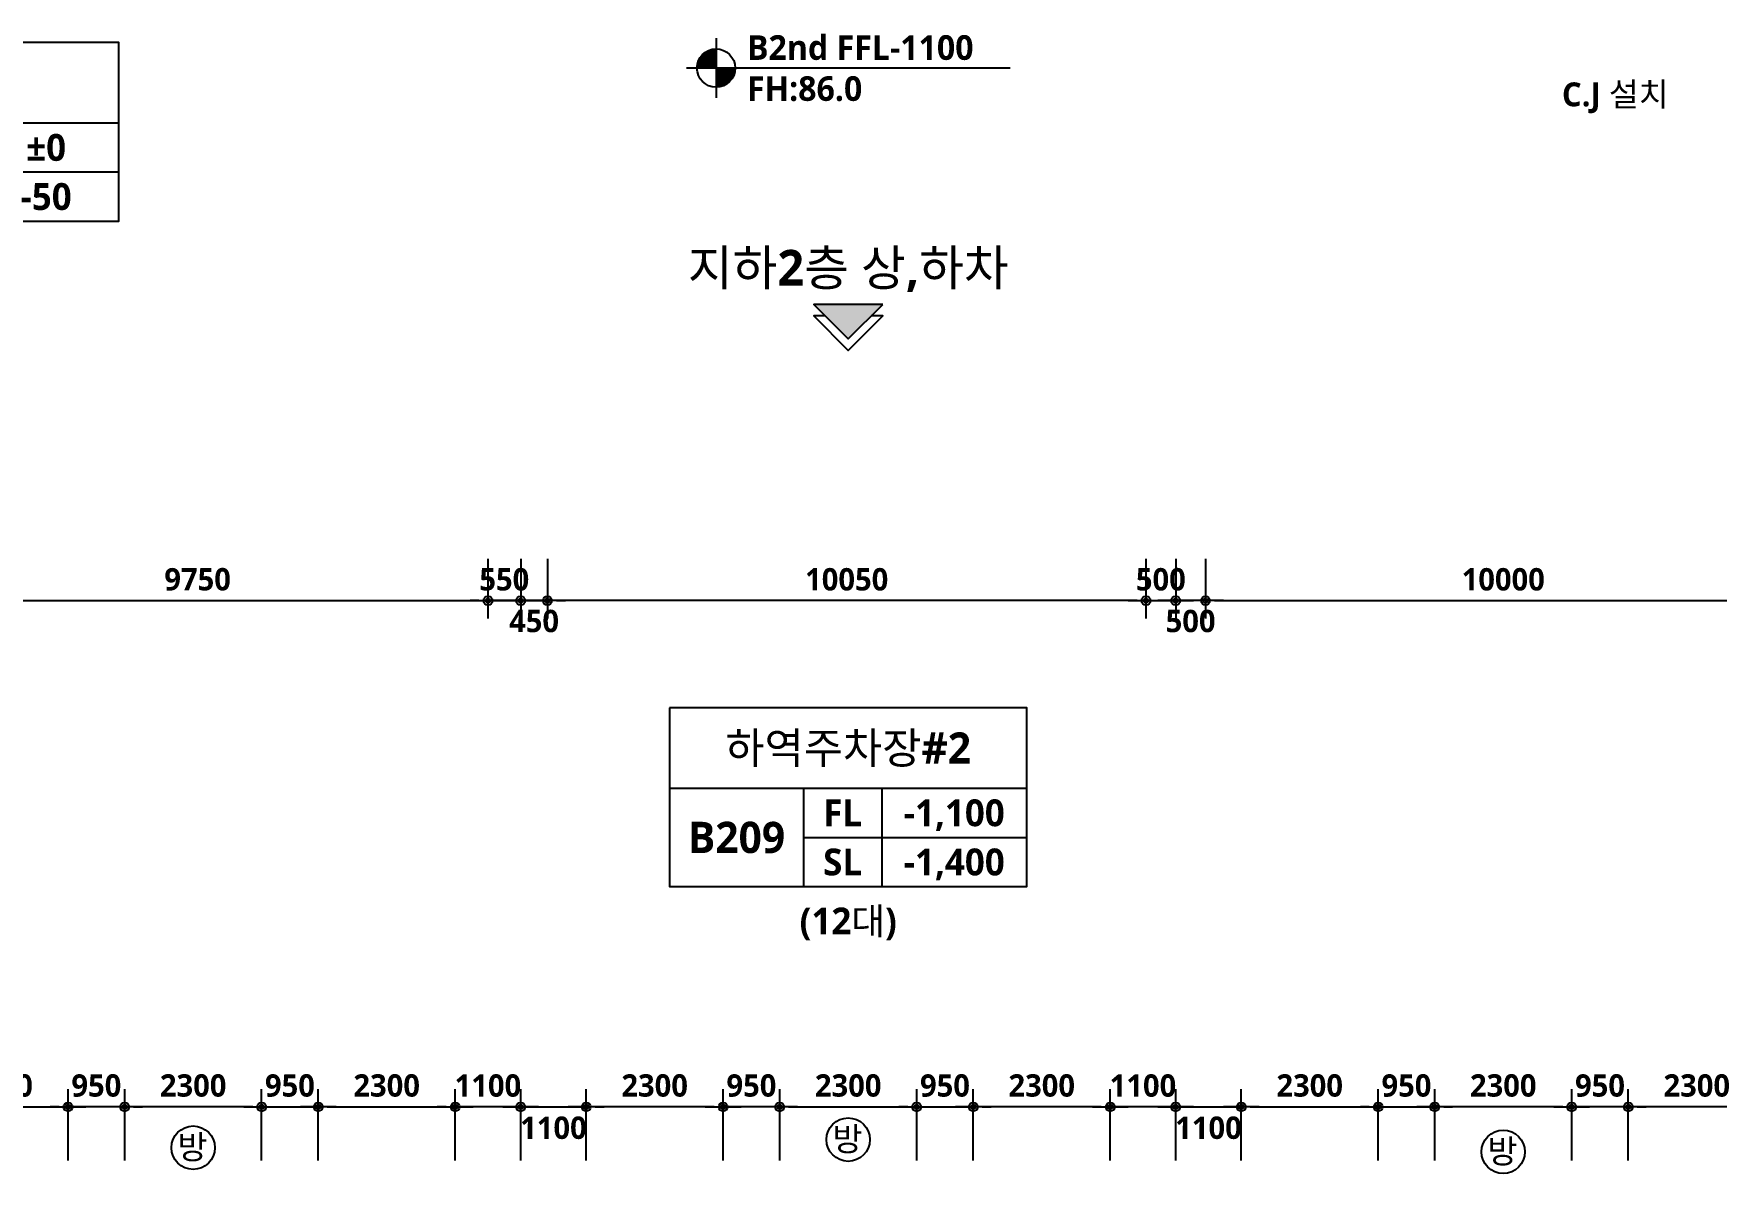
# Model space of a CAD drawing. Header units: millimetres. Extents: x -63924 to 190228206, y 0 to 456875599.
# Drawn here: x 109451 to 137708, y 73050 to 92271 of the extents above; entities that cross this region are included whole.
import ezdxf
from ezdxf.enums import TextEntityAlignment as Align

# ---------------------------------------------------------------- set-up
doc = ezdxf.new("R2010")
doc.units = ezdxf.units.MM
doc.header["$LTSCALE"] = 150
doc.header["$MEASUREMENT"] = 0
doc.header["$PDSIZE"] = -10
doc.layers.get('0').update_dxf_attribs({"linetype": 'CONTINUOUS'})
doc.layers.get('Defpoints').update_dxf_attribs({"color": 153, "linetype": 'CONTINUOUS'})
for name, color, linetype in [('A-ANNO-DIM', 4, 'CONTINUOUS'), ('A-ANNO-ENT', 1, 'CONTINUOUS'), ('A-ANNO-GRA1', 7, 'CONTINUOUS'), ('A-ANNO-LEAD', 4, 'CONTINUOUS'), ('A-ANNO-PONT', 7, 'CONTINUOUS'), ('A-ANNO-SYMB', 7, 'CONTINUOUS'), ('A-ANNO-TEXT1', 7, 'CONTINUOUS'), ('A-ANNO-TEXT2', 3, 'CONTINUOUS'), ('A-ANNO-TITL', 7, 'CONTINUOUS')]:
    doc.layers.add(name, color=color, linetype=linetype)
doc.styles.add('2020음성 1차', font='')
doc.styles.add('SH_나눔', font='')
doc.styles.add('SH_대대리576', font='')
doc.styles.add('SH_진천_나눔', font='')
doc.styles.get('2020음성 1차').set_extended_font_data('NanumGothic', bold=True)
doc.styles.get('SH_나눔').set_extended_font_data('NanumGothic', bold=True)
doc.styles.get('SH_대대리576').set_extended_font_data('NanumGothic', bold=True)
doc.styles.get('SH_진천_나눔').set_extended_font_data('NanumGothic', bold=True)
doc.dimstyles.new('SHP300내부', dxfattribs={"dimscale": 150, "dimtxt": 2.5, "dimasz": 1, "dimexe": 2, "dimexo": 2, "dimgap": 1, "dimtad": 1, "dimdec": 0, "dimzin": 0, "dimdsep": 46, "dimtxsty": 'SH_대대리576', "dimblk": 'DIMDOT', "dimcen": 0.09, "dimclrd": 256, "dimclre": 256, "dimclrt": 3, "dimadec": 0, "dimazin": 1, "dimtfac": 1, "dimtdec": 0, "dimtix": 1, "dimtmove": 2, "dimatfit": 0, "dimldrblk": 'DIMDOT', "dimfxl": 1, "dimtolj": 1, "dimtzin": 0, "dimlwd": -1, "dimlwe": -1, "dimarcsym": 0})

# ---------------------------------------------------------------- blocks, each defined once
blk = doc.blocks.new('DIMDOT')
at = {"color": 0}
blk.add_line((-2, 0), (2, 0), dxfattribs=at)
for radius in [0.5, 0.25]:
    blk.add_circle((0, 0), radius, dxfattribs=at)
blk = doc.blocks.new('*D174')
at = {"layer": 'A-ANNO-DIM', "transparency": 16777216}
for p, q in [((116530, 73350), (116530, 74550)), ((117630, 73350), (117630, 74550)), ((116380, 74250), (116230, 74250)), ((117630, 74250), (116530, 74250)), ((117780, 74250), (117930, 74250))]:
    blk.add_line(p, q, dxfattribs=at)
at = {"layer": 'Defpoints', "color": 0, "transparency": 16777216}
for p in [(116530, 74250), (116530, 73050), (117630, 73050)]:
    blk.add_point(p, dxfattribs=at)
at = {"layer": 'A-ANNO-DIM', "linetype": 'ByBlock', "transparency": 16777216, "xscale": 150, "yscale": 150, "zscale": 150}
blk.add_blockref('DIMDOT', (116530, 74250), dxfattribs=at)
at = {"layer": 'A-ANNO-DIM', "linetype": 'ByBlock', "transparency": 16777216, "xscale": 150, "yscale": 150, "zscale": 150, "rotation": 180}
blk.add_blockref('DIMDOT', (117630, 74250), dxfattribs=at)
at = {"layer": 'A-ANNO-DIM', "color": 3, "transparency": 16777216, "insert": (117080, 74606), "char_height": 375, "attachment_point": 5, "style": 'SH_대대리576'}
blk.add_mtext('\\A1;1100', dxfattribs=at)
blk = doc.blocks.new('*D175')
at = {"layer": 'A-ANNO-DIM', "transparency": 16777216}
for p, q in [((117630, 73350), (117630, 74550)), ((118730, 73350), (118730, 74550)), ((117480, 74250), (117330, 74250)), ((117630, 74250), (118730, 74250)), ((118880, 74250), (119030, 74250))]:
    blk.add_line(p, q, dxfattribs=at)
at = {"layer": 'Defpoints', "color": 0, "transparency": 16777216}
for p in [(118730, 74250), (117630, 73050), (118730, 73050)]:
    blk.add_point(p, dxfattribs=at)
at = {"layer": 'A-ANNO-DIM', "linetype": 'ByBlock', "transparency": 16777216, "xscale": 150, "yscale": 150, "zscale": 150}
blk.add_blockref('DIMDOT', (117630, 74250), dxfattribs=at)
at = {"layer": 'A-ANNO-DIM', "linetype": 'ByBlock', "transparency": 16777216, "xscale": 150, "yscale": 150, "zscale": 150, "rotation": 180}
blk.add_blockref('DIMDOT', (118730, 74250), dxfattribs=at)
at = {"layer": 'A-ANNO-DIM', "color": 3, "transparency": 16777216, "insert": (118180, 73897), "char_height": 375, "attachment_point": 5, "style": 'SH_대대리576'}
blk.add_mtext('\\A1;1100', dxfattribs=at)
blk = doc.blocks.new('*D176')
at = {"layer": 'A-ANNO-DIM', "transparency": 16777216}
for p, q in [((118730, 73350), (118730, 74550)), ((121030, 73350), (121030, 74550)), ((120880, 74250), (118880, 74250))]:
    blk.add_line(p, q, dxfattribs=at)
at = {"layer": 'Defpoints', "color": 0, "transparency": 16777216}
for p in [(118730, 74250), (118730, 73050), (121030, 73050)]:
    blk.add_point(p, dxfattribs=at)
at = {"layer": 'A-ANNO-DIM', "linetype": 'ByBlock', "transparency": 16777216, "xscale": 150, "yscale": 150, "zscale": 150, "rotation": 180}
blk.add_blockref('DIMDOT', (118730, 74250), dxfattribs=at)
at = {"layer": 'A-ANNO-DIM', "linetype": 'ByBlock', "transparency": 16777216, "xscale": 150, "yscale": 150, "zscale": 150}
blk.add_blockref('DIMDOT', (121030, 74250), dxfattribs=at)
at = {"layer": 'A-ANNO-DIM', "color": 3, "transparency": 16777216, "insert": (119880, 74607), "char_height": 375, "attachment_point": 5, "style": 'SH_대대리576'}
blk.add_mtext('\\A1;2300', dxfattribs=at)
blk = doc.blocks.new('*D177')
at = {"layer": 'A-ANNO-DIM', "transparency": 16777216}
for p, q in [((121030, 73350), (121030, 74550)), ((121980, 73350), (121980, 74550)), ((120880, 74250), (120730, 74250)), ((121980, 74250), (121030, 74250)), ((122130, 74250), (122280, 74250))]:
    blk.add_line(p, q, dxfattribs=at)
at = {"layer": 'Defpoints', "color": 0, "transparency": 16777216}
for p in [(121030, 74250), (121030, 73050), (121980, 73050)]:
    blk.add_point(p, dxfattribs=at)
at = {"layer": 'A-ANNO-DIM', "linetype": 'ByBlock', "transparency": 16777216, "xscale": 150, "yscale": 150, "zscale": 150}
blk.add_blockref('DIMDOT', (121030, 74250), dxfattribs=at)
at = {"layer": 'A-ANNO-DIM', "linetype": 'ByBlock', "transparency": 16777216, "xscale": 150, "yscale": 150, "zscale": 150, "rotation": 180}
blk.add_blockref('DIMDOT', (121980, 74250), dxfattribs=at)
at = {"layer": 'A-ANNO-DIM', "color": 3, "transparency": 16777216, "insert": (121505, 74607), "char_height": 375, "attachment_point": 5, "style": 'SH_대대리576'}
blk.add_mtext('\\A1;950', dxfattribs=at)
blk = doc.blocks.new('*D178')
at = {"layer": 'A-ANNO-DIM', "transparency": 16777216}
for p, q in [((121980, 73350), (121980, 74550)), ((124280, 73350), (124280, 74550)), ((122130, 74250), (124130, 74250))]:
    blk.add_line(p, q, dxfattribs=at)
at = {"layer": 'Defpoints', "color": 0, "transparency": 16777216}
for p in [(124280, 74250), (121980, 73050), (124280, 73050)]:
    blk.add_point(p, dxfattribs=at)
at = {"layer": 'A-ANNO-DIM', "linetype": 'ByBlock', "transparency": 16777216, "xscale": 150, "yscale": 150, "zscale": 150, "rotation": 180}
blk.add_blockref('DIMDOT', (121980, 74250), dxfattribs=at)
at = {"layer": 'A-ANNO-DIM', "linetype": 'ByBlock', "transparency": 16777216, "xscale": 150, "yscale": 150, "zscale": 150}
blk.add_blockref('DIMDOT', (124280, 74250), dxfattribs=at)
at = {"layer": 'A-ANNO-DIM', "color": 3, "transparency": 16777216, "insert": (123130, 74607), "char_height": 375, "attachment_point": 5, "style": 'SH_대대리576'}
blk.add_mtext('\\A1;2300', dxfattribs=at)
blk = doc.blocks.new('*D179')
at = {"layer": 'A-ANNO-DIM', "transparency": 16777216}
for p, q in [((124280, 73350), (124280, 74550)), ((125230, 73350), (125230, 74550)), ((124130, 74250), (123980, 74250)), ((124280, 74250), (125230, 74250)), ((125380, 74250), (125530, 74250))]:
    blk.add_line(p, q, dxfattribs=at)
at = {"layer": 'Defpoints', "color": 0, "transparency": 16777216}
for p in [(125230, 74250), (124280, 73050), (125230, 73050)]:
    blk.add_point(p, dxfattribs=at)
at = {"layer": 'A-ANNO-DIM', "linetype": 'ByBlock', "transparency": 16777216, "xscale": 150, "yscale": 150, "zscale": 150}
blk.add_blockref('DIMDOT', (124280, 74250), dxfattribs=at)
at = {"layer": 'A-ANNO-DIM', "linetype": 'ByBlock', "transparency": 16777216, "xscale": 150, "yscale": 150, "zscale": 150, "rotation": 180}
blk.add_blockref('DIMDOT', (125230, 74250), dxfattribs=at)
at = {"layer": 'A-ANNO-DIM', "color": 3, "transparency": 16777216, "insert": (124755, 74607), "char_height": 375, "attachment_point": 5, "style": 'SH_대대리576'}
blk.add_mtext('\\A1;950', dxfattribs=at)
blk = doc.blocks.new('*D180')
at = {"layer": 'A-ANNO-DIM', "transparency": 16777216}
for p, q in [((125230, 73350), (125230, 74550)), ((127530, 73350), (127530, 74550)), ((127380, 74250), (125380, 74250))]:
    blk.add_line(p, q, dxfattribs=at)
at = {"layer": 'Defpoints', "color": 0, "transparency": 16777216}
for p in [(125230, 74250), (125230, 73050), (127530, 73050)]:
    blk.add_point(p, dxfattribs=at)
at = {"layer": 'A-ANNO-DIM', "linetype": 'ByBlock', "transparency": 16777216, "xscale": 150, "yscale": 150, "zscale": 150, "rotation": 180}
blk.add_blockref('DIMDOT', (125230, 74250), dxfattribs=at)
at = {"layer": 'A-ANNO-DIM', "linetype": 'ByBlock', "transparency": 16777216, "xscale": 150, "yscale": 150, "zscale": 150}
blk.add_blockref('DIMDOT', (127530, 74250), dxfattribs=at)
at = {"layer": 'A-ANNO-DIM', "color": 3, "transparency": 16777216, "insert": (126380, 74607), "char_height": 375, "attachment_point": 5, "style": 'SH_대대리576'}
blk.add_mtext('\\A1;2300', dxfattribs=at)
blk = doc.blocks.new('*D181')
at = {"layer": 'A-ANNO-DIM', "transparency": 16777216}
for p, q in [((127530, 73350), (127530, 74550)), ((128630, 73350), (128630, 74550)), ((127380, 74250), (127230, 74250)), ((128630, 74250), (127530, 74250)), ((128780, 74250), (128930, 74250))]:
    blk.add_line(p, q, dxfattribs=at)
at = {"layer": 'Defpoints', "color": 0, "transparency": 16777216}
for p in [(127530, 74250), (127530, 73050), (128630, 73050)]:
    blk.add_point(p, dxfattribs=at)
at = {"layer": 'A-ANNO-DIM', "linetype": 'ByBlock', "transparency": 16777216, "xscale": 150, "yscale": 150, "zscale": 150}
blk.add_blockref('DIMDOT', (127530, 74250), dxfattribs=at)
at = {"layer": 'A-ANNO-DIM', "linetype": 'ByBlock', "transparency": 16777216, "xscale": 150, "yscale": 150, "zscale": 150, "rotation": 180}
blk.add_blockref('DIMDOT', (128630, 74250), dxfattribs=at)
at = {"layer": 'A-ANNO-DIM', "color": 3, "transparency": 16777216, "insert": (128080, 74606), "char_height": 375, "attachment_point": 5, "style": 'SH_대대리576'}
blk.add_mtext('\\A1;1100', dxfattribs=at)
blk = doc.blocks.new('*D182')
at = {"layer": 'A-ANNO-DIM', "transparency": 16777216}
for p, q in [((128630, 73350), (128630, 74550)), ((129730, 73350), (129730, 74550)), ((128480, 74250), (128330, 74250)), ((128630, 74250), (129730, 74250)), ((129880, 74250), (130030, 74250))]:
    blk.add_line(p, q, dxfattribs=at)
at = {"layer": 'Defpoints', "color": 0, "transparency": 16777216}
for p in [(129730, 74250), (128630, 73050), (129730, 73050)]:
    blk.add_point(p, dxfattribs=at)
at = {"layer": 'A-ANNO-DIM', "linetype": 'ByBlock', "transparency": 16777216, "xscale": 150, "yscale": 150, "zscale": 150}
blk.add_blockref('DIMDOT', (128630, 74250), dxfattribs=at)
at = {"layer": 'A-ANNO-DIM', "linetype": 'ByBlock', "transparency": 16777216, "xscale": 150, "yscale": 150, "zscale": 150, "rotation": 180}
blk.add_blockref('DIMDOT', (129730, 74250), dxfattribs=at)
at = {"layer": 'A-ANNO-DIM', "color": 3, "transparency": 16777216, "insert": (129180, 73897), "char_height": 375, "attachment_point": 5, "style": 'SH_대대리576'}
blk.add_mtext('\\A1;1100', dxfattribs=at)
blk = doc.blocks.new('*D183')
at = {"layer": 'A-ANNO-DIM', "transparency": 16777216}
for p, q in [((129730, 73350), (129730, 74550)), ((132030, 73350), (132030, 74550)), ((129880, 74250), (131880, 74250))]:
    blk.add_line(p, q, dxfattribs=at)
at = {"layer": 'Defpoints', "color": 0, "transparency": 16777216}
for p in [(132030, 74250), (129730, 73050), (132030, 73050)]:
    blk.add_point(p, dxfattribs=at)
at = {"layer": 'A-ANNO-DIM', "linetype": 'ByBlock', "transparency": 16777216, "xscale": 150, "yscale": 150, "zscale": 150, "rotation": 180}
blk.add_blockref('DIMDOT', (129730, 74250), dxfattribs=at)
at = {"layer": 'A-ANNO-DIM', "linetype": 'ByBlock', "transparency": 16777216, "xscale": 150, "yscale": 150, "zscale": 150}
blk.add_blockref('DIMDOT', (132030, 74250), dxfattribs=at)
at = {"layer": 'A-ANNO-DIM', "color": 3, "transparency": 16777216, "insert": (130880, 74607), "char_height": 375, "attachment_point": 5, "style": 'SH_대대리576'}
blk.add_mtext('\\A1;2300', dxfattribs=at)
blk = doc.blocks.new('*D184')
at = {"layer": 'A-ANNO-DIM', "transparency": 16777216}
for p, q in [((114230, 73350), (114230, 74550)), ((116530, 73350), (116530, 74550)), ((114380, 74250), (116380, 74250))]:
    blk.add_line(p, q, dxfattribs=at)
at = {"layer": 'Defpoints', "color": 0, "transparency": 16777216}
for p in [(116530, 74250), (114230, 73050), (116530, 73050)]:
    blk.add_point(p, dxfattribs=at)
at = {"layer": 'A-ANNO-DIM', "linetype": 'ByBlock', "transparency": 16777216, "xscale": 150, "yscale": 150, "zscale": 150, "rotation": 180}
blk.add_blockref('DIMDOT', (114230, 74250), dxfattribs=at)
at = {"layer": 'A-ANNO-DIM', "linetype": 'ByBlock', "transparency": 16777216, "xscale": 150, "yscale": 150, "zscale": 150}
blk.add_blockref('DIMDOT', (116530, 74250), dxfattribs=at)
at = {"layer": 'A-ANNO-DIM', "color": 3, "transparency": 16777216, "insert": (115380, 74607), "char_height": 375, "attachment_point": 5, "style": 'SH_대대리576'}
blk.add_mtext('\\A1;2300', dxfattribs=at)
blk = doc.blocks.new('*D185')
at = {"layer": 'A-ANNO-DIM', "transparency": 16777216}
for p, q in [((113280, 73350), (113280, 74550)), ((114230, 73350), (114230, 74550)), ((113130, 74250), (112980, 74250)), ((113280, 74250), (114230, 74250)), ((114380, 74250), (114530, 74250))]:
    blk.add_line(p, q, dxfattribs=at)
at = {"layer": 'Defpoints', "color": 0, "transparency": 16777216}
for p in [(114230, 74250), (113280, 73050), (114230, 73050)]:
    blk.add_point(p, dxfattribs=at)
at = {"layer": 'A-ANNO-DIM', "linetype": 'ByBlock', "transparency": 16777216, "xscale": 150, "yscale": 150, "zscale": 150}
blk.add_blockref('DIMDOT', (113280, 74250), dxfattribs=at)
at = {"layer": 'A-ANNO-DIM', "linetype": 'ByBlock', "transparency": 16777216, "xscale": 150, "yscale": 150, "zscale": 150, "rotation": 180}
blk.add_blockref('DIMDOT', (114230, 74250), dxfattribs=at)
at = {"layer": 'A-ANNO-DIM', "color": 3, "transparency": 16777216, "insert": (113755, 74607), "char_height": 375, "attachment_point": 5, "style": 'SH_대대리576'}
blk.add_mtext('\\A1;950', dxfattribs=at)
blk = doc.blocks.new('*D186')
at = {"layer": 'A-ANNO-DIM', "transparency": 16777216}
for p, q in [((110980, 73350), (110980, 74550)), ((113280, 73350), (113280, 74550)), ((113130, 74250), (111130, 74250))]:
    blk.add_line(p, q, dxfattribs=at)
at = {"layer": 'Defpoints', "color": 0, "transparency": 16777216}
for p in [(110980, 74250), (110980, 73050), (113280, 73050)]:
    blk.add_point(p, dxfattribs=at)
at = {"layer": 'A-ANNO-DIM', "linetype": 'ByBlock', "transparency": 16777216, "xscale": 150, "yscale": 150, "zscale": 150, "rotation": 180}
blk.add_blockref('DIMDOT', (110980, 74250), dxfattribs=at)
at = {"layer": 'A-ANNO-DIM', "linetype": 'ByBlock', "transparency": 16777216, "xscale": 150, "yscale": 150, "zscale": 150}
blk.add_blockref('DIMDOT', (113280, 74250), dxfattribs=at)
at = {"layer": 'A-ANNO-DIM', "color": 3, "transparency": 16777216, "insert": (112130, 74607), "char_height": 375, "attachment_point": 5, "style": 'SH_대대리576'}
blk.add_mtext('\\A1;2300', dxfattribs=at)
blk = doc.blocks.new('*D187')
at = {"layer": 'A-ANNO-DIM', "transparency": 16777216}
for p, q in [((110030, 73350), (110030, 74550)), ((110980, 73350), (110980, 74550)), ((109880, 74250), (109730, 74250)), ((110980, 74250), (110030, 74250)), ((111130, 74250), (111280, 74250))]:
    blk.add_line(p, q, dxfattribs=at)
at = {"layer": 'Defpoints', "color": 0, "transparency": 16777216}
for p in [(110030, 74250), (110030, 73050), (110980, 73050)]:
    blk.add_point(p, dxfattribs=at)
at = {"layer": 'A-ANNO-DIM', "linetype": 'ByBlock', "transparency": 16777216, "xscale": 150, "yscale": 150, "zscale": 150}
blk.add_blockref('DIMDOT', (110030, 74250), dxfattribs=at)
at = {"layer": 'A-ANNO-DIM', "linetype": 'ByBlock', "transparency": 16777216, "xscale": 150, "yscale": 150, "zscale": 150, "rotation": 180}
blk.add_blockref('DIMDOT', (110980, 74250), dxfattribs=at)
at = {"layer": 'A-ANNO-DIM', "color": 3, "transparency": 16777216, "insert": (110505, 74607), "char_height": 375, "attachment_point": 5, "style": 'SH_대대리576'}
blk.add_mtext('\\A1;950', dxfattribs=at)
blk = doc.blocks.new('*D188')
at = {"layer": 'A-ANNO-DIM', "transparency": 16777216}
for p, q in [((107730, 73350), (107730, 74550)), ((110030, 73350), (110030, 74550)), ((107880, 74250), (109880, 74250))]:
    blk.add_line(p, q, dxfattribs=at)
at = {"layer": 'Defpoints', "color": 0, "transparency": 16777216}
for p in [(110030, 74250), (107730, 73050), (110030, 73050)]:
    blk.add_point(p, dxfattribs=at)
at = {"layer": 'A-ANNO-DIM', "linetype": 'ByBlock', "transparency": 16777216, "xscale": 150, "yscale": 150, "zscale": 150, "rotation": 180}
blk.add_blockref('DIMDOT', (107730, 74250), dxfattribs=at)
at = {"layer": 'A-ANNO-DIM', "linetype": 'ByBlock', "transparency": 16777216, "xscale": 150, "yscale": 150, "zscale": 150}
blk.add_blockref('DIMDOT', (110030, 74250), dxfattribs=at)
at = {"layer": 'A-ANNO-DIM', "color": 3, "transparency": 16777216, "insert": (108880, 74607), "char_height": 375, "attachment_point": 5, "style": 'SH_대대리576'}
blk.add_mtext('\\A1;2300', dxfattribs=at)
blk = doc.blocks.new('*D192')
at = {"layer": 'A-ANNO-DIM', "transparency": 16777216}
for p, q in [((132980, 73350), (132980, 74550)), ((135280, 73350), (135280, 74550)), ((135130, 74250), (133130, 74250))]:
    blk.add_line(p, q, dxfattribs=at)
at = {"layer": 'Defpoints', "color": 0, "transparency": 16777216}
for p in [(132980, 74250), (132980, 73050), (135280, 73050)]:
    blk.add_point(p, dxfattribs=at)
at = {"layer": 'A-ANNO-DIM', "linetype": 'ByBlock', "transparency": 16777216, "xscale": 150, "yscale": 150, "zscale": 150, "rotation": 180}
blk.add_blockref('DIMDOT', (132980, 74250), dxfattribs=at)
at = {"layer": 'A-ANNO-DIM', "linetype": 'ByBlock', "transparency": 16777216, "xscale": 150, "yscale": 150, "zscale": 150}
blk.add_blockref('DIMDOT', (135280, 74250), dxfattribs=at)
at = {"layer": 'A-ANNO-DIM', "color": 3, "transparency": 16777216, "insert": (134130, 74607), "char_height": 375, "attachment_point": 5, "style": 'SH_대대리576'}
blk.add_mtext('\\A1;2300', dxfattribs=at)
blk = doc.blocks.new('*D193')
at = {"layer": 'A-ANNO-DIM', "transparency": 16777216}
for p, q in [((132030, 73350), (132030, 74550)), ((132980, 73350), (132980, 74550)), ((131880, 74250), (131730, 74250)), ((132030, 74250), (132980, 74250)), ((133130, 74250), (133280, 74250))]:
    blk.add_line(p, q, dxfattribs=at)
at = {"layer": 'Defpoints', "color": 0, "transparency": 16777216}
for p in [(132980, 74250), (132030, 73050), (132980, 73050)]:
    blk.add_point(p, dxfattribs=at)
at = {"layer": 'A-ANNO-DIM', "linetype": 'ByBlock', "transparency": 16777216, "xscale": 150, "yscale": 150, "zscale": 150}
blk.add_blockref('DIMDOT', (132030, 74250), dxfattribs=at)
at = {"layer": 'A-ANNO-DIM', "linetype": 'ByBlock', "transparency": 16777216, "xscale": 150, "yscale": 150, "zscale": 150, "rotation": 180}
blk.add_blockref('DIMDOT', (132980, 74250), dxfattribs=at)
at = {"layer": 'A-ANNO-DIM', "color": 3, "transparency": 16777216, "insert": (132505, 74607), "char_height": 375, "attachment_point": 5, "style": 'SH_대대리576'}
blk.add_mtext('\\A1;950', dxfattribs=at)
blk = doc.blocks.new('*D194')
at = {"layer": 'A-ANNO-DIM', "transparency": 16777216}
for p, q in [((135280, 73350), (135280, 74550)), ((136230, 73350), (136230, 74550)), ((135130, 74250), (134980, 74250)), ((136230, 74250), (135280, 74250)), ((136380, 74250), (136530, 74250))]:
    blk.add_line(p, q, dxfattribs=at)
at = {"layer": 'Defpoints', "color": 0, "transparency": 16777216}
for p in [(135280, 74250), (135280, 73050), (136230, 73050)]:
    blk.add_point(p, dxfattribs=at)
at = {"layer": 'A-ANNO-DIM', "linetype": 'ByBlock', "transparency": 16777216, "xscale": 150, "yscale": 150, "zscale": 150}
blk.add_blockref('DIMDOT', (135280, 74250), dxfattribs=at)
at = {"layer": 'A-ANNO-DIM', "linetype": 'ByBlock', "transparency": 16777216, "xscale": 150, "yscale": 150, "zscale": 150, "rotation": 180}
blk.add_blockref('DIMDOT', (136230, 74250), dxfattribs=at)
at = {"layer": 'A-ANNO-DIM', "color": 3, "transparency": 16777216, "insert": (135755, 74607), "char_height": 375, "attachment_point": 5, "style": 'SH_대대리576'}
blk.add_mtext('\\A1;950', dxfattribs=at)
blk = doc.blocks.new('*D197')
at = {"layer": 'A-ANNO-DIM', "transparency": 16777216}
for p, q in [((136230, 73350), (136230, 74550)), ((138530, 73350), (138530, 74550)), ((138380, 74250), (136380, 74250))]:
    blk.add_line(p, q, dxfattribs=at)
at = {"layer": 'Defpoints', "color": 0, "transparency": 16777216}
for p in [(136230, 74250), (136230, 73050), (138530, 73050)]:
    blk.add_point(p, dxfattribs=at)
at = {"layer": 'A-ANNO-DIM', "linetype": 'ByBlock', "transparency": 16777216, "xscale": 150, "yscale": 150, "zscale": 150, "rotation": 180}
blk.add_blockref('DIMDOT', (136230, 74250), dxfattribs=at)
at = {"layer": 'A-ANNO-DIM', "linetype": 'ByBlock', "transparency": 16777216, "xscale": 150, "yscale": 150, "zscale": 150}
blk.add_blockref('DIMDOT', (138530, 74250), dxfattribs=at)
at = {"layer": 'A-ANNO-DIM', "color": 3, "transparency": 16777216, "insert": (137380, 74607), "char_height": 375, "attachment_point": 5, "style": 'SH_대대리576'}
blk.add_mtext('\\A1;2300', dxfattribs=at)
blk = doc.blocks.new('방화스크린 TEXT100')
at = {"layer": 'A-ANNO-SYMB'}
blk.add_circle((0, 0), 243, dxfattribs=at)
at = {"layer": 'A-ANNO-TITL', "style": '2020음성 1차'}
blk.add_text('방', height=267, dxfattribs=at).set_placement((-7, 7), align=Align.MIDDLE_CENTER)
blk = doc.blocks.new('G$CE9562CCE')
at = {"layer": 'A-ANNO-PONT'}
for points in [[(1814, 2981, 0.4142136), (648, 1814), (1814, 1814)], [(1814, 648, 0.4142136), (2981, 1814), (1814, 1814)]]:
    blk.add_hatch(color=256, dxfattribs=at).paths.add_polyline_path(points)
for p, q in [((1814, 3629), (1814, 0)), ((19728, 1814), (0, 1814))]:
    blk.add_line(p, q, dxfattribs=at)
blk.add_circle((1814, 1814), 1166, dxfattribs=at)
at = {"style": 'SH_대대리576'}
blk.add_attdef('레벨', (3696, 2314), '', height=1500, dxfattribs=at)
blk = doc.blocks.new('G$C9D92D8A7')
at = {"layer": 'A-ANNO-GRA1'}
for p, q in [((0, 11), (40, 11)), ((15, 11), (15, 0)), ((23.75, 11), (23.75, 0)), ((15, 5.5), (40, 5.5))]:
    blk.add_line(p, q, dxfattribs=at)
blk.add_lwpolyline([(0, 20), (0, 0), (40, 0), (40, 20)], close=True, dxfattribs=at)
at = {"style": '2020음성 1차'}
for tag, height, p in [('실명', 3.5, (20, 15.5)), ('마감레벨', 3, (31.875, 8.25)), ('실번호', 3.5, (7.5, 5.5)), ('구조레벨', 3, (31.875, 2.75))]:
    blk.add_attdef(tag, text='', height=height, dxfattribs=at).set_placement(p, align=Align.MIDDLE_CENTER)
at = {"layer": 'A-ANNO-TEXT1', "style": 'SH_나눔'}
for s, p in [('FL', (19.375, 8.25)), ('SL', (19.375, 2.75))]:
    blk.add_text(s, height=3, dxfattribs=at).set_placement(p, align=Align.MIDDLE)
blk = doc.blocks.new('*D1748')
at = {"layer": 'A-ANNO-DIM', "transparency": 16777216}
for p, q in [((107330, 83450), (107330, 82450)), ((117080, 83450), (117080, 82450)), ((107480, 82750), (116930, 82750))]:
    blk.add_line(p, q, dxfattribs=at)
at = {"layer": 'Defpoints', "color": 0, "transparency": 16777216}
for p in [(107330, 83750), (117080, 83750), (117080, 82750)]:
    blk.add_point(p, dxfattribs=at)
at = {"layer": 'A-ANNO-DIM', "linetype": 'ByBlock', "transparency": 16777216, "xscale": 150, "yscale": 150, "zscale": 150, "rotation": 180}
blk.add_blockref('DIMDOT', (107330, 82750), dxfattribs=at)
at = {"layer": 'A-ANNO-DIM', "linetype": 'ByBlock', "transparency": 16777216, "xscale": 150, "yscale": 150, "zscale": 150}
blk.add_blockref('DIMDOT', (117080, 82750), dxfattribs=at)
at = {"layer": 'A-ANNO-DIM', "color": 3, "transparency": 16777216, "insert": (112205, 83107), "char_height": 375, "attachment_point": 5, "style": 'SH_대대리576'}
blk.add_mtext('\\A1;9750', dxfattribs=at)
blk = doc.blocks.new('*D1749')
at = {"layer": 'A-ANNO-DIM', "transparency": 16777216}
for p, q in [((117080, 83450), (117080, 82450)), ((117630, 83450), (117630, 82450)), ((116930, 82750), (116780, 82750)), ((117630, 82750), (117080, 82750)), ((117780, 82750), (117930, 82750))]:
    blk.add_line(p, q, dxfattribs=at)
at = {"layer": 'Defpoints', "color": 0, "transparency": 16777216}
for p in [(117080, 83750), (117630, 83750), (117080, 82750)]:
    blk.add_point(p, dxfattribs=at)
at = {"layer": 'A-ANNO-DIM', "linetype": 'ByBlock', "transparency": 16777216, "xscale": 150, "yscale": 150, "zscale": 150}
blk.add_blockref('DIMDOT', (117080, 82750), dxfattribs=at)
at = {"layer": 'A-ANNO-DIM', "linetype": 'ByBlock', "transparency": 16777216, "xscale": 150, "yscale": 150, "zscale": 150, "rotation": 180}
blk.add_blockref('DIMDOT', (117630, 82750), dxfattribs=at)
at = {"layer": 'A-ANNO-DIM', "color": 3, "transparency": 16777216, "insert": (117355, 83106), "char_height": 375, "attachment_point": 5, "style": 'SH_대대리576'}
blk.add_mtext('\\A1;550', dxfattribs=at)
blk = doc.blocks.new('*D1750')
at = {"layer": 'A-ANNO-DIM', "transparency": 16777216}
for p, q in [((117630, 83450), (117630, 82450)), ((118080, 83450), (118080, 82450)), ((117480, 82750), (117330, 82750)), ((117630, 82750), (118080, 82750)), ((118230, 82750), (118380, 82750))]:
    blk.add_line(p, q, dxfattribs=at)
at = {"layer": 'Defpoints', "color": 0, "transparency": 16777216}
for p in [(117630, 83750), (118080, 83750), (118080, 82750)]:
    blk.add_point(p, dxfattribs=at)
at = {"layer": 'A-ANNO-DIM', "linetype": 'ByBlock', "transparency": 16777216, "xscale": 150, "yscale": 150, "zscale": 150}
blk.add_blockref('DIMDOT', (117630, 82750), dxfattribs=at)
at = {"layer": 'A-ANNO-DIM', "linetype": 'ByBlock', "transparency": 16777216, "xscale": 150, "yscale": 150, "zscale": 150, "rotation": 180}
blk.add_blockref('DIMDOT', (118080, 82750), dxfattribs=at)
at = {"layer": 'A-ANNO-DIM', "color": 3, "transparency": 16777216, "insert": (117855, 82406), "char_height": 375, "attachment_point": 5, "style": 'SH_대대리576'}
blk.add_mtext('\\A1;450', dxfattribs=at)
blk = doc.blocks.new('*D1751')
at = {"layer": 'A-ANNO-DIM', "transparency": 16777216}
for p, q in [((118080, 83450), (118080, 82450)), ((128130, 83450), (128130, 82450)), ((127980, 82750), (118230, 82750))]:
    blk.add_line(p, q, dxfattribs=at)
at = {"layer": 'Defpoints', "color": 0, "transparency": 16777216}
for p in [(118080, 83750), (128130, 83750), (118080, 82750)]:
    blk.add_point(p, dxfattribs=at)
at = {"layer": 'A-ANNO-DIM', "linetype": 'ByBlock', "transparency": 16777216, "xscale": 150, "yscale": 150, "zscale": 150, "rotation": 180}
blk.add_blockref('DIMDOT', (118080, 82750), dxfattribs=at)
at = {"layer": 'A-ANNO-DIM', "linetype": 'ByBlock', "transparency": 16777216, "xscale": 150, "yscale": 150, "zscale": 150}
blk.add_blockref('DIMDOT', (128130, 82750), dxfattribs=at)
at = {"layer": 'A-ANNO-DIM', "color": 3, "transparency": 16777216, "insert": (123105, 83106), "char_height": 375, "attachment_point": 5, "style": 'SH_대대리576'}
blk.add_mtext('\\A1;10050', dxfattribs=at)
blk = doc.blocks.new('*D1752')
at = {"layer": 'A-ANNO-DIM', "transparency": 16777216}
for p, q in [((128130, 83450), (128130, 82450)), ((128630, 83450), (128630, 82450)), ((127980, 82750), (127830, 82750)), ((128130, 82750), (128630, 82750)), ((128780, 82750), (128930, 82750))]:
    blk.add_line(p, q, dxfattribs=at)
at = {"layer": 'Defpoints', "color": 0, "transparency": 16777216}
for p in [(128130, 83750), (128630, 83750), (128630, 82750)]:
    blk.add_point(p, dxfattribs=at)
at = {"layer": 'A-ANNO-DIM', "linetype": 'ByBlock', "transparency": 16777216, "xscale": 150, "yscale": 150, "zscale": 150}
blk.add_blockref('DIMDOT', (128130, 82750), dxfattribs=at)
at = {"layer": 'A-ANNO-DIM', "linetype": 'ByBlock', "transparency": 16777216, "xscale": 150, "yscale": 150, "zscale": 150, "rotation": 180}
blk.add_blockref('DIMDOT', (128630, 82750), dxfattribs=at)
at = {"layer": 'A-ANNO-DIM', "color": 3, "transparency": 16777216, "insert": (128380, 83106), "char_height": 375, "attachment_point": 5, "style": 'SH_대대리576'}
blk.add_mtext('\\A1;500', dxfattribs=at)
blk = doc.blocks.new('*D1753')
at = {"layer": 'A-ANNO-DIM', "transparency": 16777216}
for p, q in [((128630, 83450), (128630, 82450)), ((129130, 83450), (129130, 82450)), ((128480, 82750), (128330, 82750)), ((129130, 82750), (128630, 82750)), ((129280, 82750), (129430, 82750))]:
    blk.add_line(p, q, dxfattribs=at)
at = {"layer": 'Defpoints', "color": 0, "transparency": 16777216}
for p in [(128630, 83750), (129130, 83750), (128630, 82750)]:
    blk.add_point(p, dxfattribs=at)
at = {"layer": 'A-ANNO-DIM', "linetype": 'ByBlock', "transparency": 16777216, "xscale": 150, "yscale": 150, "zscale": 150}
blk.add_blockref('DIMDOT', (128630, 82750), dxfattribs=at)
at = {"layer": 'A-ANNO-DIM', "linetype": 'ByBlock', "transparency": 16777216, "xscale": 150, "yscale": 150, "zscale": 150, "rotation": 180}
blk.add_blockref('DIMDOT', (129130, 82750), dxfattribs=at)
at = {"layer": 'A-ANNO-DIM', "color": 3, "transparency": 16777216, "insert": (128880, 82406), "char_height": 375, "attachment_point": 5, "style": 'SH_대대리576'}
blk.add_mtext('\\A1;500', dxfattribs=at)
blk = doc.blocks.new('*D1754')
at = {"layer": 'A-ANNO-DIM', "transparency": 16777216}
for p, q in [((129130, 83450), (129130, 82450)), ((139130, 83450), (139130, 82450)), ((129280, 82750), (138980, 82750))]:
    blk.add_line(p, q, dxfattribs=at)
at = {"layer": 'Defpoints', "color": 0, "transparency": 16777216}
for p in [(129130, 83750), (139130, 83750), (139130, 82750)]:
    blk.add_point(p, dxfattribs=at)
at = {"layer": 'A-ANNO-DIM', "linetype": 'ByBlock', "transparency": 16777216, "xscale": 150, "yscale": 150, "zscale": 150, "rotation": 180}
blk.add_blockref('DIMDOT', (129130, 82750), dxfattribs=at)
at = {"layer": 'A-ANNO-DIM', "linetype": 'ByBlock', "transparency": 16777216, "xscale": 150, "yscale": 150, "zscale": 150}
blk.add_blockref('DIMDOT', (139130, 82750), dxfattribs=at)
at = {"layer": 'A-ANNO-DIM', "color": 3, "transparency": 16777216, "insert": (134130, 83106), "char_height": 375, "attachment_point": 5, "style": 'SH_대대리576'}
blk.add_mtext('\\A1;10000', dxfattribs=at)

msp = doc.modelspace()

# ---------------------------------------------------------------- hatches: boundary and pattern name
at = {"layer": 'A-ANNO-ENT'}
msp.add_hatch(color=256, dxfattribs=at).paths.add_polyline_path([(122550.3, 87725.3), (123711.9, 87723.5), (123130.3, 87143.6)])

# ---------------------------------------------------------------- linework, layer by layer
msp.add_lwpolyline([(123711.9, 87723.5), (122550.3, 87725.3), (123130.3, 87143.6)], close=True, dxfattribs=at)
msp.add_lwpolyline([(122743.7, 87531.4), (122550.1, 87531.7), (123130, 86950), (123711.7, 87529.9), (123518.1, 87530.2)], dxfattribs=at)
at = {"layer": 'A-ANNO-LEAD'}
msp.add_lwpolyline([(133421.4, 90050, 0, 83.3, 0), (133546.4, 90266.5, 0, 0, 0), (134114.9, 91251.2, 0, 0, 0), (135114.9, 91251.2, 0, 0, 0)], format="xyseb", dxfattribs=at)

# ---------------------------------------------------------------- block references
ref = msp.add_blockref('G$CE9562CCE', (120411.8, 91192.7), dxfattribs=dict(xscale=0.2755731922390698, yscale=0.2755731922390698, zscale=0.2755731922390698))
ref.add_attrib('레벨', 'B2nd FFL-1100', (121430.3, 91830.5, 74616), dxfattribs={"height": 413.36, "style": 'SH_대대리576'})
at = {"xscale": 1.5, "yscale": 1.5, "zscale": 1.5}
for p in [(123130, 73700), (112130, 73565), (134130, 73495)]:
    msp.add_blockref('방화스크린 TEXT100', p, dxfattribs=at)
at = {"layer": 'A-ANNO-TEXT1'}
ref = msp.add_blockref('G$C9D92D8A7', (104880, 89122.8), dxfattribs=dict(at, xscale=150, yscale=150, zscale=150))
ref.add_attrib('실명', '코어#2', dxfattribs={"layer": 'A-ANNO-TEXT2', "height": 525, "style": '2020음성 1차'}).set_placement((107880, 91447.8, 309000), align=Align.MIDDLE_CENTER)
ref.add_attrib('실번호', 'B224', dxfattribs={"layer": 'A-ANNO-TEXT2', "height": 525, "style": '2020음성 1차'}).set_placement((106005, 89947.8, 309000), align=Align.MIDDLE_CENTER)
ref.add_attrib('마감레벨', '%%p0', dxfattribs={"height": 450, "style": '2020음성 1차'}).set_placement((109661.2, 90360.3, 309000), align=Align.MIDDLE_CENTER)
ref.add_attrib('구조레벨', '-50', dxfattribs={"height": 450, "style": '2020음성 1차'}).set_placement((109661.2, 89535.3, 309000), align=Align.MIDDLE_CENTER)
ref = msp.add_blockref('G$C9D92D8A7', (120130, 77950), dxfattribs=dict(at, xscale=150, yscale=150, zscale=150))
ref.add_attrib('실명', '하역주차장#2', dxfattribs={"layer": 'A-ANNO-TEXT2', "height": 525, "style": '2020음성 1차'}).set_placement((123130, 80275), align=Align.MIDDLE_CENTER)
ref.add_attrib('실번호', 'B209', dxfattribs={"layer": 'A-ANNO-TEXT2', "height": 525, "style": '2020음성 1차'}).set_placement((121255, 78775), align=Align.MIDDLE_CENTER)
ref.add_attrib('마감레벨', '-1,100', dxfattribs={"height": 450, "style": '2020음성 1차'}).set_placement((124911.2, 79187.5), align=Align.MIDDLE_CENTER)
ref.add_attrib('구조레벨', '-1,400', dxfattribs={"height": 450, "style": '2020음성 1차'}).set_placement((124911.2, 78362.5), align=Align.MIDDLE_CENTER)

# ---------------------------------------------------------------- texts
at = {"color": 1, "style": 'SH_대대리576'}
msp.add_text('FH:86.0', height=413, dxfattribs=at).set_placement((121430.3, 91348.4), align=Align.MIDDLE_LEFT)
at = {"layer": 'A-ANNO-TEXT1', "style": '2020음성 1차'}
msp.add_text('C.J 설치', height=400, dxfattribs=at).set_placement((135114.9, 91251.2), align=Align.MIDDLE_LEFT)
at = {"layer": 'A-ANNO-TEXT1', "style": 'SH_진천_나눔'}
for s, height, p in [('지하2층 상,하차', 600, (123131.1, 88324.4)), ('(12대)', 450, (123130, 77350))]:
    msp.add_text(s, height=height, dxfattribs=at).set_placement(p, align=Align.MIDDLE)

# ---------------------------------------------------------------- dimensions: what is measured, and where the dimension line sits
at = {"layer": 'A-ANNO-DIM'}
for base, p1, p2, angle, picture, middle in [((117080, 82750), (107330, 83750), (117080, 83750), 180, '*D1748', (112205, 83106.9)), ((128630, 82750), (128130, 83750), (128630, 83750), 180, '*D1752', (128380, 83106.1)), ((139130, 82750), (129130, 83750), (139130, 83750), 180, '*D1754', (134130, 83105.6)), ((110030, 74250), (107730, 73050), (110030, 73050), 180, '*D188', (108880, 74606.9)), ((110030, 74250), (110980, 73050), (110030, 73050), 0, '*D187', (110505, 74606.9)), ((110980, 74250), (113280, 73050), (110980, 73050), 0, '*D186', (112130, 74606.9)), ((114230, 74250), (113280, 73050), (114230, 73050), 180, '*D185', (113755, 74606.9)), ((116530, 74250), (114230, 73050), (116530, 73050), 180, '*D184', (115380, 74606.9)), ((116530, 74250), (117630, 73050), (116530, 73050), 0, '*D174', (117080, 74605.6)), ((118730, 74250), (121030, 73050), (118730, 73050), 0, '*D176', (119880, 74606.9)), ((121030, 74250), (121980, 73050), (121030, 73050), 0, '*D177', (121505, 74606.9)), ((124280, 74250), (121980, 73050), (124280, 73050), 180, '*D178', (123130, 74606.9)), ((125230, 74250), (124280, 73050), (125230, 73050), 180, '*D179', (124755, 74606.9)), ((125230, 74250), (127530, 73050), (125230, 73050), 0, '*D180', (126380, 74606.9)), ((127530, 74250), (128630, 73050), (127530, 73050), 0, '*D181', (128080, 74605.6)), ((132030, 74250), (129730, 73050), (132030, 73050), 180, '*D183', (130880, 74606.9)), ((132980, 74250), (132030, 73050), (132980, 73050), 180, '*D193', (132505, 74606.9)), ((132980, 74250), (135280, 73050), (132980, 73050), 0, '*D192', (134130, 74606.9)), ((135280, 74250), (136230, 73050), (135280, 73050), 0, '*D194', (135755, 74606.9)), ((136230, 74250), (138530, 73050), (136230, 73050), 0, '*D197', (137380, 74606.9))]:
    dim = msp.add_linear_dim(base=base, p1=p1, p2=p2, angle=angle, dimstyle='SHP300내부', dxfattribs=at)
    dim.commit()
    dim.dimension.update_dxf_attribs({"geometry": picture, "text_midpoint": middle})
for base, p1, p2, picture, middle in [((117080, 82750), (117630, 83750), (117080, 83750), '*D1749', (117355, 83106.1)), ((118080, 82750), (128130, 83750), (118080, 83750), '*D1751', (123105, 83106.1))]:
    dim = msp.add_linear_dim(base=base, p1=p1, p2=p2, dimstyle='SHP300내부', dxfattribs=at)
    dim.commit()
    dim.dimension.update_dxf_attribs({"geometry": picture, "text_midpoint": middle})
for base, p1, p2, picture, middle in [((118080, 82750), (117630, 83750), (118080, 83750), '*D1750', (117855, 82406.1)), ((118730, 74250), (117630, 73050), (118730, 73050), '*D175', (118180, 73897.4)), ((129730, 74250), (128630, 73050), (129730, 73050), '*D182', (129180, 73897.4))]:
    dim = msp.add_linear_dim(base=base, p1=p1, p2=p2, angle=180, dimstyle='SHP300내부', dxfattribs=at)
    dim.commit()
    dim.dimension.update_dxf_attribs({"geometry": picture, "text_midpoint": middle, "dimtype": 160})
dim = msp.add_linear_dim(base=(128630, 82750), p1=(129130, 83750), p2=(128630, 83750), dimstyle='SHP300내부', dxfattribs=at)
dim.commit()
dim.dimension.update_dxf_attribs({"geometry": '*D1753', "text_midpoint": (128880, 82406.1), "dimtype": 160})

doc.saveas('drawing.dxf')
